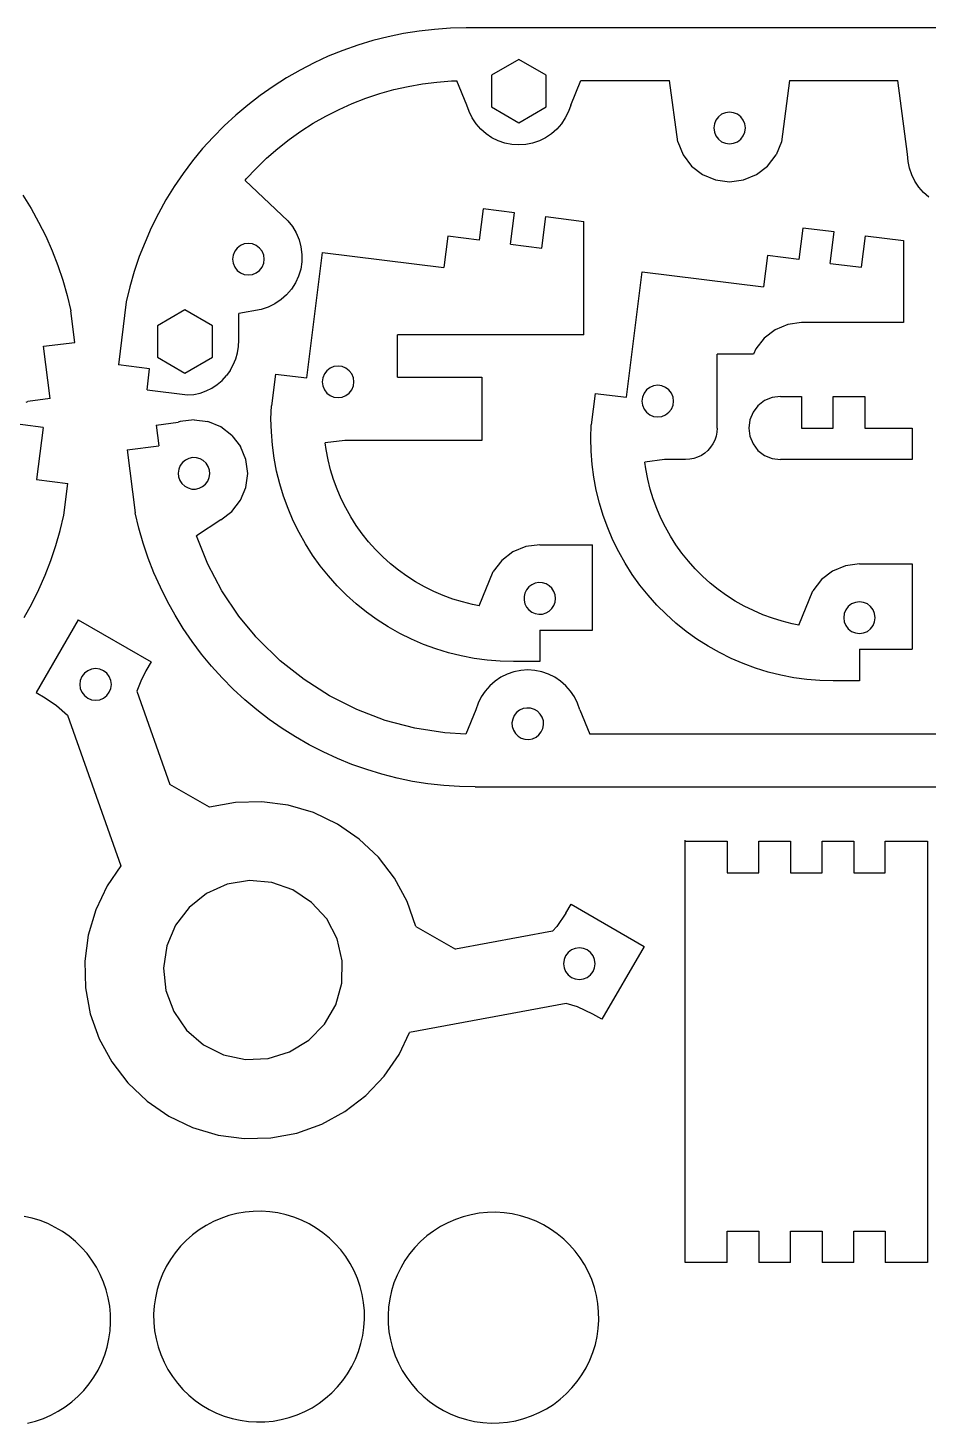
# Model space of a CAD drawing. Extents: x -202 to 202, y -117 to 117.
# Drawn here: x 64.5 to 149.9, y -115.6 to 16.8 of the extents above; entities that cross this region are included whole.
import ezdxf

# ---------------------------------------------------------------- set-up
doc = ezdxf.new("R2010")
doc.units = 0
doc.layers.get('0').update_dxf_attribs({"linetype": 'CONTINUOUS'})

msp = doc.modelspace()

# ---------------------------------------------------------------- linework, layer by layer
for p, q in [((98.67, 15.95), (97.23, 15.58)), ((100.13, 16.25), (98.67, 15.95)), ((101.61, 16.48), (100.13, 16.25)), ((103.09, 16.65), (101.61, 16.48)), ((104.58, 16.75), (103.09, 16.65)), ((106.07, 16.79), (104.58, 16.75)), ((166.07, 16.79), (106.07, 16.79)), ((94.39, 14.65), (93, 14.09)), ((95.8, 15.15), (94.39, 14.65)), ((97.23, 15.58), (95.8, 15.15)), ((91.65, 13.47), (90.32, 12.78)), ((93, 14.09), (91.65, 13.47)), ((111.07, 13.79), (108.48, 12.29)), ((113.67, 12.29), (111.07, 13.79)), ((89.02, 12.04), (87.76, 11.24)), ((90.32, 12.78), (89.02, 12.04)), ((108.48, 12.29), (108.48, 9.29)), ((113.67, 9.29), (113.67, 12.29)), ((87.76, 11.24), (86.54, 10.38)), ((97.89, 10.56), (99.22, 10.93)), ((99.22, 10.93), (100.57, 11.23)), ((100.57, 11.23), (101.93, 11.47)), ((101.93, 11.47), (103.31, 11.64)), ((103.31, 11.64), (104.69, 11.75)), ((104.69, 11.75), (105.2, 11.76)), ((106.15, 9.47), (105.2, 11.76)), ((116, 9.47), (116.96, 11.79)), ((116.96, 11.79), (125.38, 11.79)), ((126.15, 5.97), (125.38, 11.79)), ((136.77, 11.79), (136, 5.97)), ((136.77, 11.79), (147.05, 11.79)), ((147.97, 4.79), (147.05, 11.79)), ((85.36, 9.47), (84.22, 8.51)), ((86.54, 10.38), (85.36, 9.47)), ((94.02, 9.05), (95.28, 9.62)), ((95.28, 9.62), (96.57, 10.12)), ((96.57, 10.12), (97.89, 10.56)), ((106.36, 8.84), (106.15, 9.47)), ((108.48, 9.29), (111.07, 7.79)), ((111.07, 7.79), (113.67, 9.29)), ((116, 9.47), (115.79, 8.84)), ((84.22, 8.51), (83.12, 7.5)), ((91.58, 7.74), (92.78, 8.42)), ((92.78, 8.42), (94.02, 9.05)), ((106.66, 8.24), (106.36, 8.84)), ((107.03, 7.68), (106.66, 8.24)), ((115.49, 8.24), (115.12, 7.68)), ((115.79, 8.84), (115.49, 8.24)), ((129.78, 8.04), (129.63, 7.68)), ((130.01, 8.35), (129.78, 8.04)), ((130.32, 8.59), (130.01, 8.35)), ((130.69, 8.74), (130.32, 8.59)), ((131.07, 8.79), (130.69, 8.74)), ((131.46, 8.74), (131.07, 8.79)), ((131.82, 8.59), (131.46, 8.74)), ((132.14, 8.35), (131.82, 8.59)), ((132.37, 8.04), (132.14, 8.35)), ((132.52, 7.68), (132.37, 8.04)), ((83.12, 7.5), (82.07, 6.43)), ((89.29, 6.19), (90.41, 6.99)), ((90.41, 6.99), (91.58, 7.74)), ((107.47, 7.18), (107.03, 7.68)), ((107.97, 6.74), (107.47, 7.18)), ((108.52, 6.37), (107.97, 6.74)), ((114.18, 6.74), (113.62, 6.37)), ((114.68, 7.18), (114.18, 6.74)), ((115.12, 7.68), (114.68, 7.18)), ((129.63, 7.68), (129.57, 7.29)), ((129.57, 7.29), (129.63, 6.9)), ((129.63, 6.9), (129.78, 6.54)), ((132.37, 6.54), (132.52, 6.9)), ((132.57, 7.29), (132.52, 7.68)), ((132.52, 6.9), (132.57, 7.29)), ((81.07, 5.33), (80.12, 4.17)), ((82.07, 6.43), (81.07, 5.33)), ((87.15, 4.42), (88.2, 5.33)), ((88.2, 5.33), (89.29, 6.19)), ((109.12, 6.08), (108.52, 6.37)), ((109.75, 5.86), (109.12, 6.08)), ((110.41, 5.73), (109.75, 5.86)), ((111.07, 5.69), (110.41, 5.73)), ((111.74, 5.73), (111.07, 5.69)), ((112.39, 5.86), (111.74, 5.73)), ((113.03, 6.08), (112.39, 5.86)), ((113.62, 6.37), (113.03, 6.08)), ((126.15, 5.97), (126.66, 4.74)), ((129.78, 6.54), (130.01, 6.23)), ((130.01, 6.23), (130.32, 5.99)), ((130.32, 5.99), (130.69, 5.84)), ((130.69, 5.84), (131.07, 5.79)), ((131.07, 5.79), (131.46, 5.84)), ((131.46, 5.84), (131.82, 5.99)), ((131.82, 5.99), (132.14, 6.23)), ((132.14, 6.23), (132.37, 6.54)), ((136, 5.97), (135.49, 4.74)), ((80.12, 4.17), (79.23, 2.98)), ((86.16, 3.46), (87.15, 4.42)), ((126.66, 4.74), (127.47, 3.68)), ((134.68, 3.68), (135.49, 4.74)), ((148.02, 4.12), (147.97, 4.79)), ((148.15, 3.47), (148.02, 4.12)), ((79.23, 2.98), (78.39, 1.74)), ((85.21, 2.45), (86.16, 3.46)), ((127.47, 3.68), (128.52, 2.87)), ((128.52, 2.87), (129.75, 2.36)), ((132.39, 2.36), (133.62, 2.87)), ((133.62, 2.87), (134.68, 3.68)), ((148.36, 2.84), (148.15, 3.47)), ((148.66, 2.24), (148.36, 2.84)), ((78.39, 1.74), (77.6, 0.47)), ((85.1, 2.32), (85.21, 2.45)), ((85.1, 2.32), (89.16, -1.52)), ((129.75, 2.36), (131.07, 2.19)), ((131.07, 2.19), (132.39, 2.36)), ((149.03, 1.68), (148.66, 2.24)), ((149.47, 1.18), (149.03, 1.68)), ((64.01, 0.92), (64.8, -0.35)), ((77.6, 0.47), (76.88, -0.83)), ((149.97, 0.74), (149.47, 1.18)), ((64.8, -0.35), (65.52, -1.66)), ((76.88, -0.83), (76.21, -2.17)), ((107.69, -0.38), (107.31, -3.36)), ((110.66, -0.75), (107.69, -0.38)), ((110.29, -3.73), (110.66, -0.75)), ((113.27, -4.1), (113.64, -1.12)), ((113.64, -1.12), (117.24, -1.57)), ((65.52, -1.66), (66.19, -2.99)), ((76.21, -2.17), (75.61, -3.53)), ((89.16, -1.52), (89.59, -2.07)), ((89.59, -2.07), (89.95, -2.67)), ((117.24, -12.35), (117.24, -1.57)), ((138.02, -2.21), (137.64, -5.19)), ((140.99, -2.58), (138.02, -2.21)), ((140.62, -5.56), (140.99, -2.58)), ((66.19, -2.99), (66.79, -4.36)), ((75.61, -3.53), (75.07, -4.92)), ((84.67, -3.86), (84.36, -4.1)), ((85.03, -3.71), (84.67, -3.86)), ((85.42, -3.66), (85.03, -3.71)), ((85.81, -3.71), (85.42, -3.66)), ((86.17, -3.86), (85.81, -3.71)), ((86.48, -4.1), (86.17, -3.86)), ((89.95, -2.67), (90.23, -3.32)), ((90.23, -3.32), (90.41, -4)), ((104.34, -2.99), (103.96, -5.96)), ((107.31, -3.36), (104.34, -2.99)), ((110.29, -3.73), (113.27, -4.1)), ((143.6, -5.93), (143.97, -2.95)), ((143.97, -2.95), (147.57, -3.4)), ((147.57, -3.4), (147.57, -11.18)), ((66.79, -4.36), (67.33, -5.75)), ((75.07, -4.92), (74.59, -6.34)), ((83.97, -4.77), (83.92, -5.16)), ((83.92, -5.16), (83.97, -5.55)), ((84.12, -4.41), (83.97, -4.77)), ((84.36, -4.1), (84.12, -4.41)), ((86.72, -4.41), (86.48, -4.1)), ((86.87, -4.77), (86.72, -4.41)), ((86.92, -5.16), (86.87, -4.77)), ((86.87, -5.55), (86.92, -5.16)), ((90.41, -4), (90.49, -4.7)), ((90.49, -4.7), (90.48, -5.4)), ((90.95, -16.43), (92.44, -4.52)), ((92.44, -4.52), (103.96, -5.96)), ((134.67, -4.81), (134.3, -7.79)), ((137.64, -5.19), (134.67, -4.81)), ((67.33, -5.75), (67.81, -7.16)), ((74.59, -6.34), (74.17, -7.77)), ((83.97, -5.55), (84.12, -5.91)), ((84.12, -5.91), (84.36, -6.22)), ((84.36, -6.22), (84.67, -6.46)), ((84.67, -6.46), (85.03, -6.61)), ((85.03, -6.61), (85.42, -6.66)), ((85.42, -6.66), (85.81, -6.61)), ((85.81, -6.61), (86.17, -6.46)), ((86.17, -6.46), (86.48, -6.22)), ((86.48, -6.22), (86.72, -5.91)), ((86.72, -5.91), (86.87, -5.55)), ((90.38, -6.1), (90.17, -6.77)), ((90.48, -5.4), (90.38, -6.1)), ((121.28, -18.26), (122.77, -6.35)), ((122.77, -6.35), (134.3, -7.79)), ((140.62, -5.56), (143.6, -5.93)), ((67.81, -7.16), (68.23, -8.6)), ((74.17, -7.77), (73.82, -9.22)), ((89.88, -7.41), (89.5, -8)), ((90.17, -6.77), (89.88, -7.41)), ((68.23, -8.6), (68.58, -10.05)), ((73.82, -9.22), (73.08, -15.2)), ((88.53, -9), (87.94, -9.39)), ((89.05, -8.54), (88.53, -9)), ((89.5, -8), (89.05, -8.54)), ((68.95, -13.05), (68.58, -10.05)), ((79.4, -9.97), (76.8, -11.47)), ((82, -11.47), (79.4, -9.97)), ((86.64, -9.92), (84.5, -10.3)), ((84.5, -12.83), (84.5, -10.3)), ((87.31, -9.7), (86.64, -9.92)), ((87.94, -9.39), (87.31, -9.7)), ((76.8, -11.47), (76.8, -14.47)), ((82, -14.47), (82, -11.47)), ((135.4, -11.85), (134.36, -12.64)), ((136.6, -11.35), (135.4, -11.85)), ((137.9, -11.18), (136.6, -11.35)), ((147.57, -11.18), (137.9, -11.18)), ((65.98, -13.42), (68.95, -13.05)), ((84.48, -13.44), (84.5, -12.83)), ((117.24, -12.35), (99.56, -12.35)), ((99.56, -16.35), (99.56, -12.35)), ((134.36, -12.64), (133.57, -13.68)), ((66.6, -18.39), (65.98, -13.42)), ((76.8, -14.47), (79.4, -15.97)), ((79.4, -15.97), (82, -14.47)), ((84.23, -14.63), (84.39, -14.04)), ((84.39, -14.04), (84.48, -13.44)), ((133.36, -14.18), (129.9, -14.18)), ((129.9, -21.18), (129.9, -14.18)), ((133.57, -13.68), (133.36, -14.18)), ((76.05, -15.58), (73.08, -15.2)), ((75.8, -17.56), (76.05, -15.58)), ((83.7, -15.72), (83.34, -16.21)), ((83.7, -15.72), (83.99, -15.19)), ((83.99, -15.19), (84.23, -14.63)), ((92.87, -15.74), (92.63, -16.05)), ((93.18, -15.5), (92.87, -15.74)), ((93.54, -15.35), (93.18, -15.5)), ((93.93, -15.3), (93.54, -15.35)), ((94.32, -15.35), (93.93, -15.3)), ((94.68, -15.5), (94.32, -15.35)), ((94.99, -15.74), (94.68, -15.5)), ((95.23, -16.05), (94.99, -15.74)), ((81.95, -17.39), (82.46, -17.05)), ((82.46, -17.05), (82.93, -16.66)), ((82.93, -16.66), (83.34, -16.21)), ((87.98, -16.06), (87.6, -19.06)), ((87.98, -16.06), (90.95, -16.43)), ((92.48, -16.41), (92.43, -16.8)), ((92.43, -16.8), (92.48, -17.19)), ((92.63, -16.05), (92.48, -16.41)), ((92.48, -17.19), (92.63, -17.55)), ((95.38, -16.41), (95.23, -16.05)), ((95.23, -17.55), (95.38, -17.19)), ((95.43, -16.8), (95.38, -16.41)), ((95.38, -17.19), (95.43, -16.8)), ((99.56, -16.35), (107.56, -16.35)), ((107.56, -16.35), (107.56, -22.35)), ((123.87, -17.18), (123.51, -17.33)), ((124.26, -17.13), (123.87, -17.18)), ((124.65, -17.18), (124.26, -17.13)), ((125.01, -17.33), (124.65, -17.18)), ((66.6, -18.39), (64.5, -18.65)), ((75.8, -17.56), (79.64, -18.04)), ((79.64, -18.04), (80.25, -18)), ((80.25, -18), (80.84, -17.87)), ((80.84, -17.87), (81.41, -17.66)), ((81.41, -17.66), (81.95, -17.39)), ((92.63, -17.55), (92.87, -17.86)), ((92.87, -17.86), (93.18, -18.1)), ((93.18, -18.1), (93.54, -18.25)), ((93.54, -18.25), (93.93, -18.3)), ((93.93, -18.3), (94.32, -18.25)), ((94.32, -18.25), (94.68, -18.1)), ((94.68, -18.1), (94.99, -17.86)), ((94.99, -17.86), (95.23, -17.55)), ((118.31, -17.89), (117.93, -20.89)), ((118.31, -17.89), (121.28, -18.26)), ((122.81, -18.24), (122.76, -18.63)), ((122.96, -17.88), (122.81, -18.24)), ((123.2, -17.57), (122.96, -17.88)), ((123.51, -17.33), (123.2, -17.57)), ((125.32, -17.57), (125.01, -17.33)), ((125.56, -17.88), (125.32, -17.57)), ((125.71, -18.24), (125.56, -17.88)), ((125.76, -18.63), (125.71, -18.24)), ((135.12, -18.28), (134.4, -18.58)), ((135.9, -18.18), (135.12, -18.28)), ((135.9, -18.18), (137.9, -18.18)), ((137.9, -18.18), (137.9, -21.18)), ((140.9, -21.18), (140.9, -18.18)), ((140.9, -18.18), (143.9, -18.18)), ((143.9, -18.18), (143.9, -21.18)), ((64.32, -18.72), (64.5, -18.65)), ((87.56, -20.31), (87.6, -19.06)), ((122.76, -18.63), (122.81, -19.02)), ((122.81, -19.02), (122.96, -19.38)), ((122.96, -19.38), (123.2, -19.69)), ((123.2, -19.69), (123.51, -19.93)), ((125.01, -19.93), (125.32, -19.69)), ((125.32, -19.69), (125.56, -19.38)), ((125.56, -19.38), (125.71, -19.02)), ((125.71, -19.02), (125.76, -18.63)), ((133.3, -19.68), (133, -20.4)), ((133.77, -19.06), (133.3, -19.68)), ((134.4, -18.58), (133.77, -19.06)), ((65.94, -21.12), (62.1, -20.64)), ((65.94, -21.12), (65.32, -26.08)), ((76.66, -20.9), (78.76, -20.63)), ((76.66, -20.9), (76.91, -22.88)), ((78.94, -20.56), (78.76, -20.63)), ((80.26, -20.39), (78.94, -20.56)), ((80.26, -20.39), (81.58, -20.56)), ((82.81, -21.07), (81.58, -20.56)), ((83.86, -21.88), (82.81, -21.07)), ((87.6, -21.55), (87.56, -20.31)), ((117.9, -22.14), (117.93, -20.89)), ((123.51, -19.93), (123.87, -20.08)), ((123.87, -20.08), (124.26, -20.13)), ((124.26, -20.13), (124.65, -20.08)), ((124.65, -20.08), (125.01, -19.93)), ((129.9, -21.18), (129.87, -21.57)), ((133, -20.4), (132.9, -21.18)), ((132.9, -21.18), (133, -21.96)), ((137.9, -21.18), (140.9, -21.18)), ((143.9, -21.18), (148.4, -21.18)), ((148.4, -21.18), (148.4, -24.18)), ((83.86, -21.88), (84.67, -22.94)), ((87.7, -22.8), (87.6, -21.55)), ((94.58, -22.35), (92.71, -22.6)), ((107.56, -22.35), (94.58, -22.35)), ((117.93, -23.38), (117.9, -22.14)), ((129.67, -22.33), (129.49, -22.68)), ((129.79, -21.96), (129.67, -22.33)), ((129.87, -21.57), (129.79, -21.96)), ((133, -21.96), (133.3, -22.68)), ((73.93, -23.25), (76.91, -22.88)), ((73.93, -23.25), (74.68, -29.23)), ((85.18, -24.17), (84.67, -22.94)), ((87.86, -24.03), (87.7, -22.8)), ((92.8, -23.23), (92.71, -22.6)), ((92.98, -24.19), (92.8, -23.23)), ((118.03, -24.63), (117.93, -23.38)), ((128.4, -23.78), (128.04, -23.95)), ((128.72, -23.56), (128.4, -23.78)), ((129.02, -23.3), (128.72, -23.56)), ((129.28, -23.01), (129.02, -23.3)), ((129.49, -22.68), (129.28, -23.01)), ((133.3, -22.68), (133.77, -23.3)), ((133.77, -23.3), (134.4, -23.78)), ((134.4, -23.78), (135.12, -24.08)), ((78.81, -25.09), (78.76, -25.45)), ((78.95, -24.75), (78.81, -25.09)), ((79.16, -24.46), (78.95, -24.75)), ((79.44, -24.23), (79.16, -24.46)), ((79.76, -24.07), (79.44, -24.23)), ((80.12, -23.99), (79.76, -24.07)), ((80.48, -24), (80.12, -23.99)), ((80.83, -24.1), (80.48, -24)), ((81.14, -24.27), (80.83, -24.1)), ((81.41, -24.52), (81.14, -24.27)), ((81.6, -24.82), (81.41, -24.52)), ((81.72, -25.17), (81.6, -24.82)), ((85.36, -25.49), (85.18, -24.17)), ((88.09, -25.26), (87.86, -24.03)), ((93.21, -25.14), (92.98, -24.19)), ((93.5, -26.07), (93.21, -25.14)), ((118.19, -25.86), (118.03, -24.63)), ((124.91, -24.18), (123.04, -24.43)), ((123.13, -25.06), (123.04, -24.43)), ((123.31, -26.02), (123.13, -25.06)), ((126.9, -24.18), (124.91, -24.18)), ((127.29, -24.15), (126.9, -24.18)), ((127.67, -24.08), (127.29, -24.15)), ((128.04, -23.95), (127.67, -24.08)), ((135.12, -24.08), (135.9, -24.18)), ((148.4, -24.18), (135.9, -24.18)), ((65.32, -26.08), (68.29, -26.45)), ((67.92, -29.46), (68.29, -26.45)), ((78.76, -25.45), (78.79, -25.81)), ((78.79, -25.81), (78.91, -26.15)), ((78.91, -26.15), (79.11, -26.45)), ((79.11, -26.45), (79.38, -26.69)), ((81.35, -26.51), (81.57, -26.22)), ((81.57, -26.22), (81.7, -25.88)), ((81.7, -25.88), (81.76, -25.53)), ((81.76, -25.53), (81.72, -25.17)), ((85.18, -26.81), (85.36, -25.49)), ((88.39, -26.47), (88.09, -25.26)), ((88.76, -27.66), (88.39, -26.47)), ((93.83, -26.99), (93.5, -26.07)), ((118.43, -27.09), (118.19, -25.86)), ((123.54, -26.97), (123.31, -26.02)), ((79.38, -26.69), (79.69, -26.87)), ((79.69, -26.87), (80.04, -26.97)), ((80.04, -26.97), (80.4, -26.98)), ((80.4, -26.98), (80.75, -26.9)), ((80.75, -26.9), (81.08, -26.74)), ((81.08, -26.74), (81.35, -26.51)), ((84.67, -28.04), (85.18, -26.81)), ((89.19, -28.83), (88.76, -27.66)), ((94.22, -27.89), (93.83, -26.99)), ((118.72, -28.3), (118.43, -27.09)), ((123.83, -27.9), (123.54, -26.97)), ((82.81, -29.9), (83.86, -29.09)), ((83.86, -29.09), (84.67, -28.04)), ((89.68, -29.98), (89.19, -28.83)), ((94.65, -28.76), (94.22, -27.89)), ((95.13, -29.61), (94.65, -28.76)), ((119.09, -29.49), (118.72, -28.3)), ((124.17, -28.82), (123.83, -27.9)), ((124.55, -29.72), (124.17, -28.82)), ((67.57, -30.91), (67.92, -29.46)), ((75.03, -30.69), (74.68, -29.23)), ((82.81, -29.9), (80.48, -31.42)), ((90.23, -31.1), (89.68, -29.98)), ((95.65, -30.44), (95.13, -29.61)), ((96.22, -31.23), (95.65, -30.44)), ((119.52, -30.66), (119.09, -29.49)), ((124.98, -30.59), (124.55, -29.72)), ((67.15, -32.34), (67.57, -30.91)), ((75.44, -32.12), (75.03, -30.69)), ((81.56, -34.09), (80.48, -31.42)), ((90.84, -32.18), (90.23, -31.1)), ((96.83, -31.99), (96.22, -31.23)), ((120.01, -31.81), (119.52, -30.66)), ((125.46, -31.44), (124.98, -30.59)), ((125.99, -32.26), (125.46, -31.44)), ((66.67, -33.76), (67.15, -32.34)), ((75.92, -33.53), (75.44, -32.12)), ((91.51, -33.24), (90.84, -32.18)), ((97.49, -32.72), (96.83, -31.99)), ((98.17, -33.41), (97.49, -32.72)), ((110.51, -32.93), (109.46, -33.74)), ((111.74, -32.42), (110.51, -32.93)), ((113.06, -32.25), (111.74, -32.42)), ((113.06, -32.25), (118.06, -32.25)), ((118.06, -40.35), (118.06, -32.25)), ((120.56, -32.93), (120.01, -31.81)), ((121.17, -34.01), (120.56, -32.93)), ((126.55, -33.06), (125.99, -32.26)), ((127.17, -33.82), (126.55, -33.06)), ((66.13, -35.15), (66.67, -33.76)), ((76.46, -34.93), (75.92, -33.53)), ((82.91, -36.64), (81.56, -34.09)), ((92.24, -34.25), (91.51, -33.24)), ((93.02, -35.22), (92.24, -34.25)), ((98.9, -34.06), (98.17, -33.41)), ((99.66, -34.67), (98.9, -34.06)), ((109.46, -33.74), (108.65, -34.8)), ((121.84, -35.07), (121.17, -34.01)), ((127.82, -34.55), (127.17, -33.82)), ((142.08, -34.25), (140.85, -34.76)), ((143.4, -34.08), (142.08, -34.25)), ((143.4, -34.08), (148.4, -34.08)), ((148.4, -34.08), (148.4, -42.18)), ((65.53, -36.51), (66.13, -35.15)), ((77.07, -36.29), (76.46, -34.93)), ((93.85, -36.15), (93.02, -35.22)), ((100.45, -35.24), (99.66, -34.67)), ((101.28, -35.77), (100.45, -35.24)), ((107.3, -38.05), (108.65, -34.8)), ((122.57, -36.08), (121.84, -35.07)), ((128.51, -35.24), (127.82, -34.55)), ((129.23, -35.89), (128.51, -35.24)), ((139.79, -35.57), (138.98, -36.63)), ((140.85, -34.76), (139.79, -35.57)), ((64.86, -37.85), (65.53, -36.51)), ((77.73, -37.63), (77.07, -36.29)), ((84.52, -39.04), (82.91, -36.64)), ((94.73, -37.03), (93.85, -36.15)), ((95.66, -37.87), (94.73, -37.03)), ((102.12, -36.25), (101.28, -35.77)), ((103, -36.68), (102.12, -36.25)), ((103.89, -37.07), (103, -36.68)), ((104.81, -37.41), (103.89, -37.07)), ((111.66, -36.84), (111.58, -37.18)), ((111.81, -36.53), (111.66, -36.84)), ((112.04, -36.26), (111.81, -36.53)), ((112.31, -36.05), (112.04, -36.26)), ((112.63, -35.91), (112.31, -36.05)), ((112.98, -35.85), (112.63, -35.91)), ((113.33, -35.87), (112.98, -35.85)), ((113.66, -35.97), (113.33, -35.87)), ((113.96, -36.15), (113.66, -35.97)), ((114.21, -36.39), (113.96, -36.15)), ((114.41, -36.68), (114.21, -36.39)), ((114.52, -37), (114.41, -36.68)), ((114.56, -37.35), (114.52, -37)), ((123.35, -37.05), (122.57, -36.08)), ((124.18, -37.98), (123.35, -37.05)), ((129.99, -36.5), (129.23, -35.89)), ((130.78, -37.07), (129.99, -36.5)), ((137.63, -39.88), (138.98, -36.63)), ((64.14, -39.15), (64.86, -37.85)), ((78.46, -38.93), (77.73, -37.63)), ((96.63, -38.65), (95.66, -37.87)), ((105.74, -37.69), (104.81, -37.41)), ((106.69, -37.93), (105.74, -37.69)), ((107.3, -38.05), (106.69, -37.93)), ((111.58, -37.18), (111.58, -37.53)), ((111.58, -37.53), (111.66, -37.86)), ((111.66, -37.86), (111.81, -38.18)), ((111.81, -38.18), (112.04, -38.44)), ((113.96, -38.55), (114.21, -38.32)), ((114.21, -38.32), (114.41, -38.02)), ((114.41, -38.02), (114.52, -37.7)), ((114.52, -37.7), (114.56, -37.35)), ((125.06, -38.86), (124.18, -37.98)), ((131.61, -37.6), (130.78, -37.07)), ((132.46, -38.08), (131.61, -37.6)), ((133.33, -38.51), (132.46, -38.08)), ((142.34, -38.12), (142.1, -38.43)), ((142.65, -37.88), (142.34, -38.12)), ((143.01, -37.73), (142.65, -37.88)), ((143.4, -37.68), (143.01, -37.73)), ((143.78, -37.73), (143.4, -37.68)), ((144.15, -37.88), (143.78, -37.73)), ((144.46, -38.12), (144.15, -37.88)), ((144.7, -38.43), (144.46, -38.12)), ((69.27, -39.37), (65.27, -46.29)), ((69.27, -39.37), (76.2, -43.37)), ((79.24, -40.2), (78.46, -38.93)), ((86.06, -40.91), (84.52, -39.04)), ((97.64, -39.38), (96.63, -38.65)), ((98.69, -40.05), (97.64, -39.38)), ((112.04, -38.44), (112.31, -38.65)), ((112.31, -38.65), (112.63, -38.79)), ((112.63, -38.79), (112.98, -38.85)), ((112.98, -38.85), (113.33, -38.83)), ((113.33, -38.83), (113.66, -38.73)), ((113.66, -38.73), (113.96, -38.55)), ((125.99, -39.7), (125.06, -38.86)), ((126.96, -40.48), (125.99, -39.7)), ((134.23, -38.9), (133.33, -38.51)), ((135.14, -39.24), (134.23, -38.9)), ((136.07, -39.52), (135.14, -39.24)), ((137.02, -39.76), (136.07, -39.52)), ((141.95, -38.79), (141.9, -39.18)), ((141.9, -39.18), (141.95, -39.57)), ((142.1, -38.43), (141.95, -38.79)), ((141.95, -39.57), (142.1, -39.93)), ((144.84, -38.79), (144.7, -38.43)), ((144.7, -39.93), (144.84, -39.57)), ((144.9, -39.18), (144.84, -38.79)), ((144.84, -39.57), (144.9, -39.18)), ((80.08, -41.44), (79.24, -40.2)), ((86.13, -40.98), (86.06, -40.91)), ((86.37, -41.25), (86.13, -40.98)), ((99.78, -40.67), (98.69, -40.05)), ((100.9, -41.22), (99.78, -40.67)), ((113.06, -40.35), (118.06, -40.35)), ((113.06, -40.35), (113.06, -43.35)), ((127.98, -41.21), (126.96, -40.48)), ((137.63, -39.88), (137.02, -39.76)), ((142.1, -39.93), (142.34, -40.24)), ((142.34, -40.24), (142.65, -40.48)), ((142.65, -40.48), (143.01, -40.63)), ((143.01, -40.63), (143.4, -40.68)), ((143.4, -40.68), (143.78, -40.63)), ((143.78, -40.63), (144.15, -40.48)), ((144.15, -40.48), (144.46, -40.24)), ((144.46, -40.24), (144.7, -39.93)), ((80.98, -42.63), (80.08, -41.44)), ((88.43, -43.27), (86.37, -41.25)), ((102.04, -41.71), (100.9, -41.22)), ((103.21, -42.14), (102.04, -41.71)), ((104.4, -42.51), (103.21, -42.14)), ((129.03, -41.88), (127.98, -41.21)), ((130.11, -42.49), (129.03, -41.88)), ((143.4, -42.18), (148.4, -42.18)), ((143.4, -42.18), (143.4, -45.18)), ((76.2, -43.37), (75.7, -44.23)), ((81.93, -43.78), (80.98, -42.63)), ((90.7, -45.06), (88.43, -43.27)), ((105.61, -42.81), (104.4, -42.51)), ((106.84, -43.05), (105.61, -42.81)), ((108.08, -43.22), (106.84, -43.05)), ((109.32, -43.32), (108.08, -43.22)), ((110.56, -43.35), (109.32, -43.32)), ((113.06, -43.35), (110.56, -43.35)), ((131.23, -43.05), (130.11, -42.49)), ((132.37, -43.54), (131.23, -43.05)), ((133.54, -43.97), (132.37, -43.54)), ((69.62, -44.76), (69.47, -45.13)), ((69.86, -44.45), (69.62, -44.76)), ((70.17, -44.21), (69.86, -44.45)), ((70.53, -44.06), (70.17, -44.21)), ((70.92, -44.01), (70.53, -44.06)), ((71.31, -44.06), (70.92, -44.01)), ((71.67, -44.21), (71.31, -44.06)), ((71.98, -44.45), (71.67, -44.21)), ((72.22, -44.76), (71.98, -44.45)), ((72.37, -45.13), (72.22, -44.76)), ((75.7, -44.23), (75.21, -45.21)), ((82.93, -44.89), (81.93, -43.78)), ((83.98, -45.95), (82.93, -44.89)), ((109.38, -44.83), (108.83, -45.2)), ((109.98, -44.53), (109.38, -44.83)), ((110.61, -44.32), (109.98, -44.53)), ((111.26, -44.19), (110.61, -44.32)), ((111.93, -44.14), (111.26, -44.19)), ((112.6, -44.19), (111.93, -44.14)), ((113.25, -44.32), (112.6, -44.19)), ((113.88, -44.53), (113.25, -44.32)), ((114.48, -44.83), (113.88, -44.53)), ((115.04, -45.2), (114.48, -44.83)), ((134.74, -44.34), (133.54, -43.97)), ((135.95, -44.64), (134.74, -44.34)), ((137.17, -44.88), (135.95, -44.64)), ((138.41, -45.05), (137.17, -44.88)), ((65.27, -46.29), (66.14, -46.79)), ((69.47, -45.13), (69.42, -45.51)), ((69.42, -45.51), (69.47, -45.9)), ((69.47, -45.9), (69.62, -46.26)), ((69.62, -46.26), (69.86, -46.57)), ((71.98, -46.57), (72.22, -46.26)), ((72.22, -46.26), (72.37, -45.9)), ((72.42, -45.51), (72.37, -45.13)), ((72.37, -45.9), (72.42, -45.51)), ((75.21, -45.21), (74.85, -46.16)), ((74.85, -46.16), (77.98, -55)), ((85.07, -46.97), (83.98, -45.95)), ((93.13, -46.61), (90.7, -45.06)), ((107.88, -46.14), (107.51, -46.69)), ((108.32, -45.64), (107.88, -46.14)), ((108.83, -45.2), (108.32, -45.64)), ((115.54, -45.64), (115.04, -45.2)), ((115.98, -46.14), (115.54, -45.64)), ((116.35, -46.69), (115.98, -46.14)), ((139.65, -45.15), (138.41, -45.05)), ((140.9, -45.18), (139.65, -45.15)), ((143.4, -45.18), (140.9, -45.18)), ((66.14, -46.79), (67.22, -47.52)), ((67.22, -47.52), (68.25, -48.43)), ((69.86, -46.57), (70.17, -46.81)), ((70.17, -46.81), (70.53, -46.96)), ((70.53, -46.96), (70.92, -47.01)), ((70.92, -47.01), (71.31, -46.96)), ((71.31, -46.96), (71.67, -46.81)), ((71.67, -46.81), (71.98, -46.57)), ((86.21, -47.93), (85.07, -46.97)), ((95.71, -47.9), (93.13, -46.61)), ((107.22, -47.29), (107, -47.92)), ((107.51, -46.69), (107.22, -47.29)), ((116.64, -47.29), (116.35, -46.69)), ((116.86, -47.92), (116.64, -47.29)), ((68.25, -48.43), (73.31, -62.73)), ((87.4, -48.84), (86.21, -47.93)), ((88.62, -49.7), (87.4, -48.84)), ((98.41, -48.92), (95.71, -47.9)), ((101.2, -49.65), (98.41, -48.92)), ((107, -47.92), (106.06, -50.22)), ((110.5, -48.8), (110.43, -49.15)), ((110.65, -48.47), (110.5, -48.8)), ((110.87, -48.18), (110.65, -48.47)), ((111.15, -47.96), (110.87, -48.18)), ((111.48, -47.81), (111.15, -47.96)), ((111.84, -47.75), (111.48, -47.81)), ((112.2, -47.77), (111.84, -47.75)), ((112.55, -47.88), (112.2, -47.77)), ((112.86, -48.06), (112.55, -47.88)), ((113.11, -48.32), (112.86, -48.06)), ((113.3, -48.63), (113.11, -48.32)), ((113.41, -48.97), (113.3, -48.63)), ((113.43, -49.34), (113.41, -48.97)), ((116.86, -47.92), (117.81, -50.22)), ((89.88, -50.5), (88.62, -49.7)), ((104.05, -50.1), (101.2, -49.65)), ((106.06, -50.22), (104.05, -50.1)), ((110.43, -49.15), (110.46, -49.52)), ((110.46, -49.52), (110.56, -49.86)), ((110.56, -49.86), (110.75, -50.17)), ((110.75, -50.17), (111.01, -50.43)), ((112.71, -50.53), (112.99, -50.31)), ((112.99, -50.31), (113.21, -50.02)), ((113.21, -50.02), (113.36, -49.69)), ((113.36, -49.69), (113.43, -49.34)), ((156.04, -50.24), (117.81, -50.22)), ((91.18, -51.24), (89.88, -50.5)), ((92.5, -51.92), (91.18, -51.24)), ((111.01, -50.43), (111.31, -50.61)), ((111.31, -50.61), (111.66, -50.72)), ((111.66, -50.72), (112.02, -50.74)), ((112.02, -50.74), (112.38, -50.68)), ((112.38, -50.68), (112.71, -50.53)), ((93.86, -52.55), (92.5, -51.92)), ((95.24, -53.11), (93.86, -52.55)), ((96.65, -53.6), (95.24, -53.11)), ((98.08, -54.04), (96.65, -53.6)), ((99.53, -54.4), (98.08, -54.04)), ((81.73, -57.17), (77.98, -55)), ((100.99, -54.71), (99.53, -54.4)), ((102.46, -54.94), (100.99, -54.71)), ((103.95, -55.11), (102.46, -54.94)), ((105.44, -55.21), (103.95, -55.11)), ((106.93, -55.24), (105.44, -55.21)), ((106.93, -55.24), (166.93, -55.24)), ((84.2, -56.71), (81.73, -57.17)), ((86.71, -56.64), (84.2, -56.71)), ((89.19, -56.97), (86.71, -56.64)), ((91.6, -57.68), (89.19, -56.97)), ((93.87, -58.76), (91.6, -57.68)), ((95.94, -60.19), (93.87, -58.76)), ((97.76, -61.91), (95.94, -60.19)), ((126.85, -60.38), (126.85, -60.28)), ((126.85, -60.38), (130.85, -60.38)), ((126.85, -100.38), (126.85, -60.38)), ((130.85, -60.38), (130.85, -63.38)), ((133.85, -60.38), (136.85, -60.38)), ((133.85, -63.38), (133.85, -60.38)), ((136.85, -60.38), (136.85, -63.38)), ((139.85, -60.38), (142.85, -60.38)), ((139.85, -63.38), (139.85, -60.38)), ((142.85, -60.38), (142.85, -63.38)), ((145.85, -63.38), (145.85, -60.38)), ((145.85, -60.38), (149.85, -60.38)), ((149.85, -60.38), (149.85, -100.38)), ((99.29, -63.91), (97.76, -61.91)), ((73.31, -62.73), (72.01, -64.62)), ((130.85, -63.38), (133.85, -63.38)), ((136.85, -63.38), (139.85, -63.38)), ((142.85, -63.38), (145.85, -63.38)), ((72.01, -64.62), (70.93, -66.89)), ((83.41, -64.48), (81.46, -65.35)), ((85.51, -64.13), (83.41, -64.48)), ((87.64, -64.31), (85.51, -64.13)), ((89.65, -65.01), (87.64, -64.31)), ((100.48, -66.11), (99.29, -63.91)), ((81.46, -65.35), (79.79, -66.67)), ((91.42, -66.19), (89.65, -65.01)), ((92.85, -67.77), (91.42, -66.19)), ((101.32, -68.48), (100.48, -66.11)), ((70.93, -66.89), (70.22, -69.29)), ((79.79, -66.67), (78.51, -68.37)), ((115.54, -67.23), (114.68, -68.49)), ((115.54, -67.23), (116.04, -66.37)), ((116.04, -66.37), (122.96, -70.37)), ((78.51, -68.37), (77.68, -70.33)), ((93.83, -69.66), (92.85, -67.77)), ((101.32, -68.48), (105.07, -70.64)), ((114.68, -68.49), (114.26, -68.94)), ((70.22, -69.29), (69.89, -71.78)), ((94.32, -71.73), (93.83, -69.66)), ((114.26, -68.94), (105.07, -70.64)), ((77.68, -70.33), (77.37, -72.44)), ((115.52, -71.26), (115.37, -71.63)), ((115.76, -70.95), (115.52, -71.26)), ((116.07, -70.71), (115.76, -70.95)), ((116.43, -70.56), (116.07, -70.71)), ((116.82, -70.51), (116.43, -70.56)), ((117.21, -70.56), (116.82, -70.51)), ((117.57, -70.71), (117.21, -70.56)), ((117.88, -70.95), (117.57, -70.71)), ((118.12, -71.26), (117.88, -70.95)), ((118.27, -71.63), (118.12, -71.26)), ((122.96, -70.37), (118.96, -77.29)), ((69.89, -71.78), (69.96, -74.29)), ((77.37, -72.44), (77.59, -74.56)), ((94.28, -73.86), (94.32, -71.73)), ((115.37, -71.63), (115.32, -72.01)), ((115.32, -72.01), (115.37, -72.4)), ((115.37, -72.4), (115.52, -72.76)), ((115.52, -72.76), (115.76, -73.07)), ((117.88, -73.07), (118.12, -72.76)), ((118.12, -72.76), (118.27, -72.4)), ((118.32, -72.01), (118.27, -71.63)), ((118.27, -72.4), (118.32, -72.01)), ((93.7, -75.91), (94.28, -73.86)), ((115.76, -73.07), (116.07, -73.31)), ((116.07, -73.31), (116.43, -73.46)), ((116.43, -73.46), (116.82, -73.51)), ((116.82, -73.51), (117.21, -73.46)), ((117.21, -73.46), (117.57, -73.31)), ((117.57, -73.31), (117.88, -73.07)), ((69.96, -74.29), (70.41, -76.76)), ((77.59, -74.56), (78.34, -76.56)), ((70.41, -76.76), (71.25, -79.13)), ((78.34, -76.56), (79.55, -78.31)), ((92.64, -77.76), (93.7, -75.91)), ((115.56, -75.79), (100.71, -78.55)), ((116.66, -76.11), (115.56, -75.79)), ((118.1, -76.79), (116.66, -76.11)), ((91.15, -79.28), (92.64, -77.76)), ((118.96, -77.29), (118.1, -76.79)), ((71.25, -79.13), (72.45, -81.33)), ((79.55, -78.31), (81.16, -79.7)), ((89.33, -80.39), (91.15, -79.28)), ((99.72, -80.62), (100.71, -78.55)), ((81.16, -79.7), (83.07, -80.65)), ((83.07, -80.65), (85.16, -81.09)), ((87.29, -81), (89.33, -80.39)), ((98.3, -82.69), (99.72, -80.62)), ((72.45, -81.33), (73.98, -83.33)), ((85.16, -81.09), (87.29, -81)), ((73.98, -83.33), (75.8, -85.05)), ((96.57, -84.51), (98.3, -82.69)), ((94.58, -86.04), (96.57, -84.51)), ((75.8, -85.05), (77.87, -86.48)), ((92.38, -87.24), (94.58, -86.04)), ((77.87, -86.48), (80.13, -87.56)), ((90.01, -88.08), (92.38, -87.24)), ((80.13, -87.56), (82.54, -88.27)), ((82.54, -88.27), (85.03, -88.6)), ((85.03, -88.6), (87.54, -88.53)), ((87.54, -88.53), (90.01, -88.08)), ((64.91, -96.16), (64.15, -95.99)), ((65.66, -96.39), (64.91, -96.16)), ((66.39, -96.68), (65.66, -96.39)), ((82.1, -96.49), (81.4, -96.86)), ((82.82, -96.18), (82.1, -96.49)), ((83.56, -95.92), (82.82, -96.18)), ((84.32, -95.73), (83.56, -95.92)), ((85.1, -95.59), (84.32, -95.73)), ((85.88, -95.52), (85.1, -95.59)), ((86.66, -95.5), (85.88, -95.52)), ((87.45, -95.55), (86.66, -95.5)), ((88.22, -95.66), (87.45, -95.55)), ((88.99, -95.83), (88.22, -95.66)), ((89.74, -96.06), (88.99, -95.83)), ((90.47, -96.35), (89.74, -96.06)), ((91.18, -96.7), (90.47, -96.35)), ((104.34, -96.59), (103.64, -96.96)), ((105.06, -96.28), (104.34, -96.59)), ((105.8, -96.02), (105.06, -96.28)), ((106.56, -95.83), (105.8, -96.02)), ((107.33, -95.69), (106.56, -95.83)), ((108.12, -95.62), (107.33, -95.69)), ((108.9, -95.6), (108.12, -95.62)), ((109.68, -95.65), (108.9, -95.6)), ((110.46, -95.76), (109.68, -95.65)), ((111.23, -95.93), (110.46, -95.76)), ((111.98, -96.16), (111.23, -95.93)), ((112.71, -96.45), (111.98, -96.16)), ((113.41, -96.8), (112.71, -96.45)), ((67.1, -97.03), (66.39, -96.68)), ((67.78, -97.43), (67.1, -97.03)), ((68.42, -97.88), (67.78, -97.43)), ((69.02, -98.38), (68.42, -97.88)), ((80.11, -97.75), (79.53, -98.27)), ((80.74, -97.28), (80.11, -97.75)), ((81.4, -96.86), (80.74, -97.28)), ((91.85, -97.1), (91.18, -96.7)), ((92.49, -97.55), (91.85, -97.1)), ((93.1, -98.05), (92.49, -97.55)), ((102.35, -97.85), (101.76, -98.37)), ((102.98, -97.38), (102.35, -97.85)), ((103.64, -96.96), (102.98, -97.38)), ((114.09, -97.2), (113.41, -96.8)), ((114.73, -97.65), (114.09, -97.2)), ((115.34, -98.15), (114.73, -97.65)), ((130.85, -100.38), (130.85, -97.38)), ((130.85, -97.38), (133.85, -97.38)), ((133.85, -97.38), (133.85, -100.38)), ((136.85, -100.38), (136.85, -97.38)), ((136.85, -97.38), (139.85, -97.38)), ((139.85, -97.38), (139.85, -100.38)), ((142.85, -97.38), (145.85, -97.38)), ((142.85, -100.38), (142.85, -97.38)), ((145.85, -97.38), (145.85, -100.38)), ((69.59, -98.93), (69.02, -98.38)), ((70.11, -99.51), (69.59, -98.93)), ((78.98, -98.83), (78.48, -99.44)), ((79.53, -98.27), (78.98, -98.83)), ((93.66, -98.59), (93.1, -98.05)), ((94.18, -99.18), (93.66, -98.59)), ((94.65, -99.81), (94.18, -99.18)), ((101.22, -98.93), (100.72, -99.54)), ((101.76, -98.37), (101.22, -98.93)), ((115.9, -98.7), (115.34, -98.15)), ((116.42, -99.28), (115.9, -98.7)), ((116.89, -99.91), (116.42, -99.28)), ((70.58, -100.14), (70.11, -99.51)), ((71, -100.8), (70.58, -100.14)), ((78.03, -100.08), (77.63, -100.76)), ((78.48, -99.44), (78.03, -100.08)), ((95.08, -100.47), (94.65, -99.81)), ((95.44, -101.17), (95.08, -100.47)), ((100.27, -100.18), (99.87, -100.86)), ((100.72, -99.54), (100.27, -100.18)), ((117.31, -100.57), (116.89, -99.91)), ((117.68, -101.27), (117.31, -100.57)), ((130.85, -100.38), (126.85, -100.38)), ((136.85, -100.38), (133.85, -100.38)), ((142.85, -100.38), (139.85, -100.38)), ((149.85, -100.38), (145.85, -100.38)), ((71.37, -101.5), (71, -100.8)), ((71.68, -102.22), (71.37, -101.5)), ((77.28, -101.46), (76.99, -102.19)), ((77.63, -100.76), (77.28, -101.46)), ((95.76, -101.89), (95.44, -101.17)), ((96.01, -102.63), (95.76, -101.89)), ((99.52, -101.56), (99.23, -102.29)), ((99.87, -100.86), (99.52, -101.56)), ((117.99, -101.99), (117.68, -101.27)), ((71.93, -102.96), (71.68, -102.22)), ((72.13, -103.72), (71.93, -102.96)), ((76.76, -102.94), (76.59, -103.71)), ((76.99, -102.19), (76.76, -102.94)), ((96.21, -103.39), (96.01, -102.63)), ((99, -103.04), (98.83, -103.81)), ((99.23, -102.29), (99, -103.04)), ((118.25, -102.73), (117.99, -101.99)), ((118.44, -103.49), (118.25, -102.73)), ((72.27, -104.5), (72.13, -103.72)), ((72.34, -105.28), (72.27, -104.5)), ((76.48, -104.49), (76.43, -105.27)), ((76.59, -103.71), (76.48, -104.49)), ((96.34, -104.17), (96.21, -103.39)), ((96.42, -104.95), (96.34, -104.17)), ((98.72, -104.59), (98.67, -105.37)), ((98.83, -103.81), (98.72, -104.59)), ((118.58, -104.27), (118.44, -103.49)), ((118.65, -105.05), (118.58, -104.27)), ((72.35, -106.06), (72.34, -105.28)), ((76.43, -105.27), (76.45, -106.05)), ((96.38, -106.52), (96.43, -105.73)), ((96.43, -105.73), (96.42, -104.95)), ((98.67, -105.37), (98.68, -106.15)), ((118.62, -106.62), (118.67, -105.83)), ((118.67, -105.83), (118.65, -105.05)), ((72.19, -107.62), (72.3, -106.85)), ((72.3, -106.85), (72.35, -106.06)), ((76.45, -106.05), (76.52, -106.84)), ((76.52, -106.84), (76.66, -107.61)), ((96.27, -107.29), (96.38, -106.52)), ((98.68, -106.15), (98.76, -106.94)), ((98.76, -106.94), (98.89, -107.71)), ((118.51, -107.39), (118.62, -106.62)), ((71.79, -109.14), (72.02, -108.39)), ((72.02, -108.39), (72.19, -107.62)), ((76.66, -107.61), (76.85, -108.37)), ((76.85, -108.37), (77.11, -109.11)), ((95.87, -108.81), (96.1, -108.06)), ((96.1, -108.06), (96.27, -107.29)), ((98.89, -107.71), (99.09, -108.47)), ((99.09, -108.47), (99.34, -109.21)), ((118.11, -108.91), (118.34, -108.16)), ((118.34, -108.16), (118.51, -107.39)), ((71.16, -110.58), (71.5, -109.87)), ((71.5, -109.87), (71.79, -109.14)), ((77.11, -109.11), (77.42, -109.83)), ((77.42, -109.83), (77.79, -110.53)), ((95.23, -110.25), (95.58, -109.54)), ((95.58, -109.54), (95.87, -108.81)), ((99.34, -109.21), (99.66, -109.93)), ((117.47, -110.35), (117.82, -109.64)), ((117.82, -109.64), (118.11, -108.91)), ((70.76, -111.25), (71.16, -110.58)), ((77.79, -110.53), (78.21, -111.19)), ((78.21, -111.19), (78.68, -111.82)), ((94.38, -111.56), (94.83, -110.92)), ((94.83, -110.92), (95.23, -110.25)), ((99.66, -109.93), (100.02, -110.63)), ((100.02, -110.63), (100.44, -111.29)), ((116.62, -111.66), (117.07, -111.02)), ((117.07, -111.02), (117.47, -110.35)), ((69.26, -113.06), (69.81, -112.5)), ((69.81, -112.5), (70.31, -111.89)), ((70.31, -111.89), (70.76, -111.25)), ((78.68, -111.82), (79.2, -112.41)), ((79.2, -112.41), (79.76, -112.95)), ((93.34, -112.73), (93.88, -112.17)), ((93.88, -112.17), (94.38, -111.56)), ((100.44, -111.29), (100.92, -111.92)), ((100.92, -111.92), (101.44, -112.51)), ((101.44, -112.51), (102, -113.05)), ((115.57, -112.83), (116.12, -112.27)), ((116.12, -112.27), (116.62, -111.66)), ((68.04, -114.05), (68.67, -113.58)), ((68.67, -113.58), (69.26, -113.06)), ((79.76, -112.95), (80.37, -113.45)), ((80.37, -113.45), (81.01, -113.9)), ((91.46, -114.15), (92.12, -113.72)), ((92.12, -113.72), (92.75, -113.25)), ((92.75, -113.25), (93.34, -112.73)), ((102, -113.05), (102.61, -113.55)), ((102.61, -113.55), (103.25, -114)), ((113.69, -114.25), (114.36, -113.83)), ((114.36, -113.83), (114.99, -113.35)), ((114.99, -113.35), (115.57, -112.83)), ((65.22, -115.41), (65.97, -115.16)), ((65.97, -115.16), (66.69, -114.84)), ((66.69, -114.84), (67.38, -114.48)), ((67.38, -114.48), (68.04, -114.05)), ((81.01, -113.9), (81.69, -114.3)), ((81.69, -114.3), (82.39, -114.65)), ((82.39, -114.65), (83.12, -114.94)), ((83.12, -114.94), (83.87, -115.17)), ((83.87, -115.17), (84.64, -115.34)), ((88.54, -115.28), (89.3, -115.08)), ((89.3, -115.08), (90.04, -114.83)), ((90.04, -114.83), (90.76, -114.51)), ((90.76, -114.51), (91.46, -114.15)), ((103.25, -114), (103.92, -114.4)), ((103.92, -114.4), (104.63, -114.75)), ((104.63, -114.75), (105.36, -115.04)), ((105.36, -115.04), (106.11, -115.27)), ((110.78, -115.38), (111.54, -115.18)), ((111.54, -115.18), (112.28, -114.93)), ((112.28, -114.93), (113, -114.61)), ((113, -114.61), (113.69, -114.25)), ((64.46, -115.61), (65.22, -115.41)), ((84.64, -115.34), (85.42, -115.45)), ((85.42, -115.45), (86.2, -115.5)), ((86.2, -115.5), (86.98, -115.48)), ((86.98, -115.48), (87.77, -115.41)), ((87.77, -115.41), (88.54, -115.28)), ((106.11, -115.27), (106.88, -115.44)), ((106.88, -115.44), (107.65, -115.55)), ((107.65, -115.55), (108.44, -115.6)), ((108.44, -115.6), (109.22, -115.59)), ((109.22, -115.59), (110, -115.51)), ((110, -115.51), (110.78, -115.38))]:
    msp.add_line(p, q)

doc.saveas('drawing.dxf')
